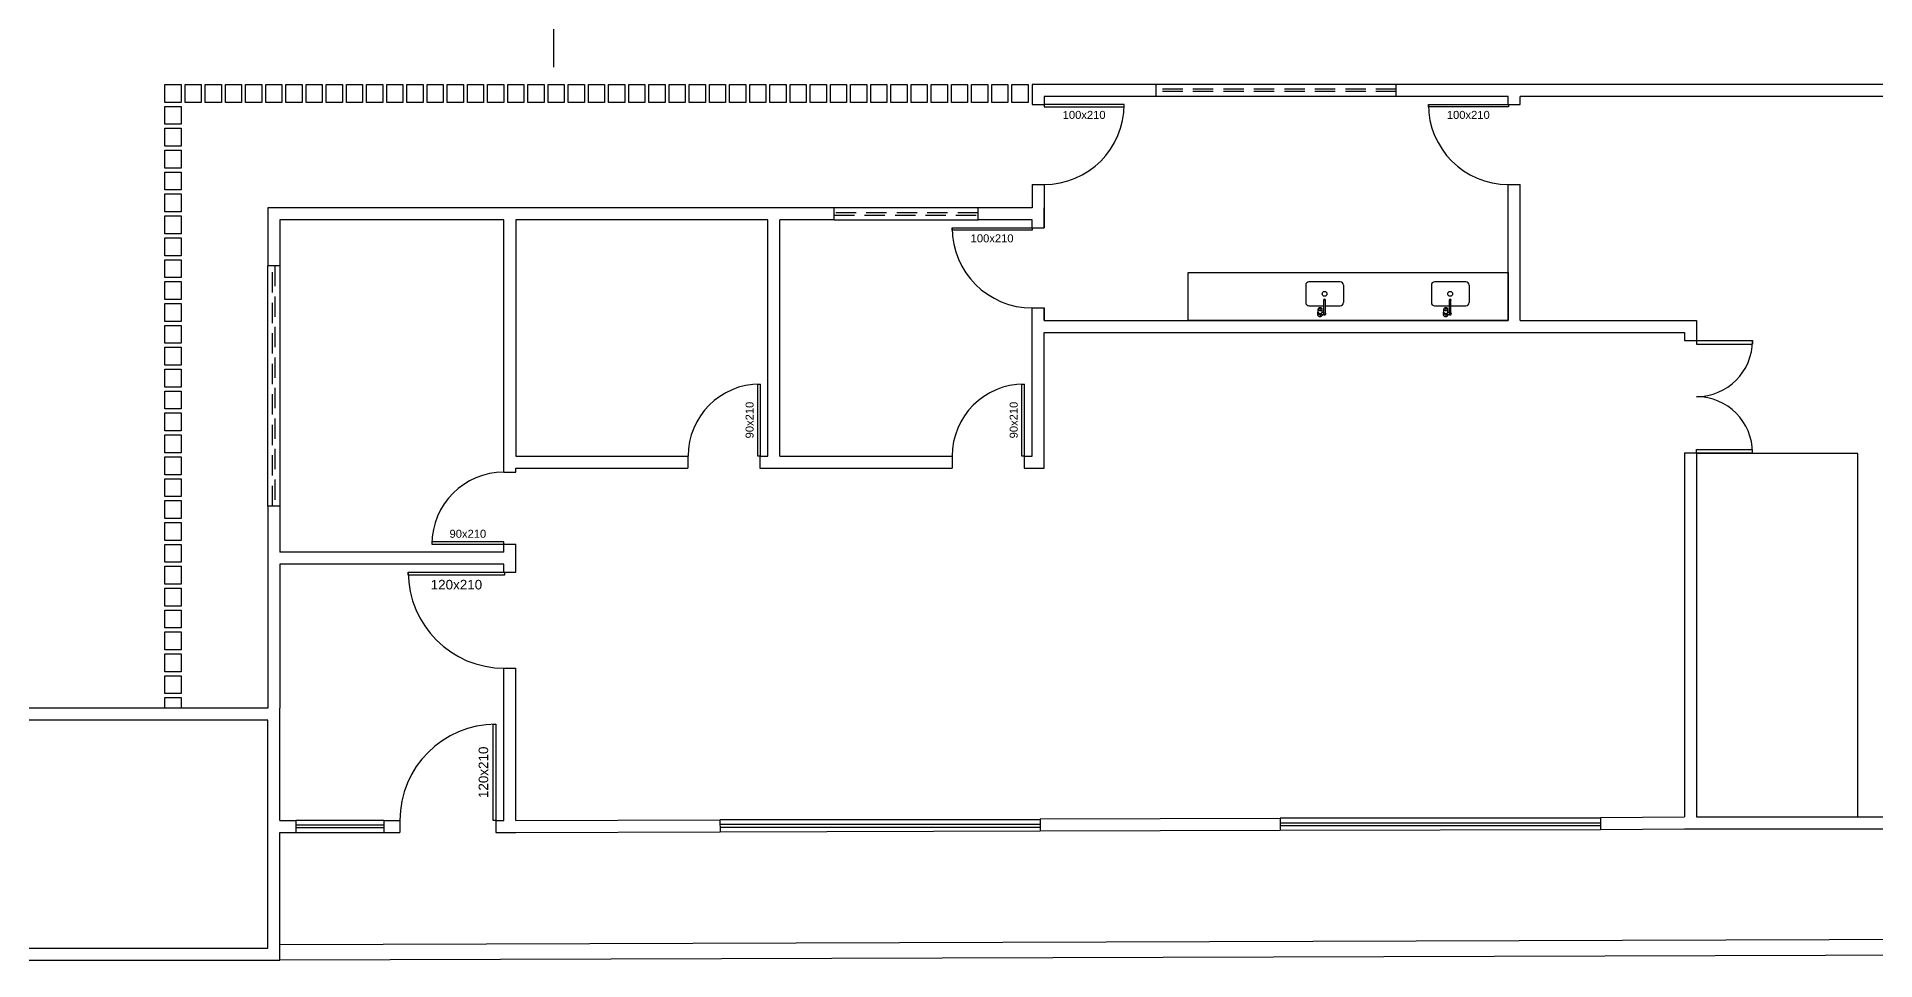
# Model space of a CAD drawing. Header units: centimetres. Extents: x 45464 to 685867, y 12828 to 16690.
# Drawn here: x 676697 to 678994, y 13712 to 14865 of the extents above; entities that cross this region are included whole.
import ezdxf
from ezdxf.enums import TextEntityAlignment as Align

# ---------------------------------------------------------------- set-up
doc = ezdxf.new("R2010")
doc.units = ezdxf.units.CM
doc.header["$LTSCALE"] = 4
doc.linetypes.add('DASHED2', pattern=[9.525, 6.35, -3.175])
doc.linetypes.add('HIDDENX2', pattern=[19.05, 12.7, -6.35])
for name, color, linetype in [('0.1', 1, 'Continuous'), ('0.2', 2, 'Continuous'), ('0.4', 4, 'Continuous'), ('0.6', 6, 'Continuous'), ('001-MOBILIA', 253, 'Continuous'), ('02-CONT', 2, 'Continuous')]:
    doc.layers.add(name, color=color, linetype=linetype)
doc.styles.add('2mm 1-50', font='arial.ttf', dxfattribs={"height": 0.1})

# ---------------------------------------------------------------- blocks, each defined once
blk = doc.blocks.new('1_00e-flat-53-flat-1')
at = {"color": 1}
blk.add_arc((34.1, -62.7), 120, 90, 180, dxfattribs=at)
at = {"layer": '02-CONT'}
blk.add_lwpolyline([(34.1, -62.7), (30.5, -62.7), (30.5, 57.3), (34.1, 57.3)], close=True, dxfattribs=at)
blk = doc.blocks.new('1_00e-flat-52-flat-1')
at = {"color": 1}
blk.add_arc((62.7, 34.1), 120, 180, 270, dxfattribs=at)
at = {"layer": '02-CONT'}
blk.add_lwpolyline([(62.7, 34.1), (62.7, 30.5), (-57.3, 30.5), (-57.3, 34.1)], close=True, dxfattribs=at)
blk = doc.blocks.new('90d-flat-4-flat-1')
at = {"color": 1}
blk.add_arc((84, 2), 90, 90, 180, dxfattribs=at)
at = {"layer": '02-CONT'}
blk.add_lwpolyline([(84, 5), (-6, 5), (-6, 2), (84, 2)], close=True, dxfattribs=at)
blk = doc.blocks.new('90d-flat-3-flat-1')
at = {"color": 1}
blk.add_arc((-2, -84), 90, 90, 180, dxfattribs=at)
at = {"layer": '02-CONT'}
blk.add_lwpolyline([(-5, -84), (-5, 6), (-2, 6), (-2, -84)], close=True, dxfattribs=at)
blk = doc.blocks.new('90d-flat-2-flat-1')
at = {"color": 1}
blk.add_arc((-2, -84), 90, 90, 180, dxfattribs=at)
at = {"layer": '02-CONT'}
blk.add_lwpolyline([(-5, -84), (-5, 6), (-2, 6), (-2, -84)], close=True, dxfattribs=at)
blk = doc.blocks.new('1_00e-flat-51-flat-1')
at = {"color": 1}
blk.add_arc((52.3, 28.4), 100, 180, 270, dxfattribs=at)
at = {"layer": '02-CONT'}
blk.add_lwpolyline([(52.3, 28.4), (52.3, 25.4), (-47.7, 25.4), (-47.7, 28.4)], close=True, dxfattribs=at)
blk = doc.blocks.new('1_00e-flat-50-flat-1')
at = {"color": 1}
blk.add_arc((-52.3, 28.4), 100, 270, 0, dxfattribs=at)
at = {"layer": '02-CONT'}
blk.add_lwpolyline([(-52.3, 28.4), (-52.3, 25.4), (47.7, 25.4), (47.7, 28.4)], close=True, dxfattribs=at)
blk = doc.blocks.new('1_00e-flat-49-flat-1')
at = {"color": 1}
blk.add_arc((52.3, 28.4), 100, 180, 270, dxfattribs=at)
at = {"layer": '02-CONT'}
blk.add_lwpolyline([(52.3, 28.4), (52.3, 25.4), (-47.7, 25.4), (-47.7, 28.4)], close=True, dxfattribs=at)
blk = doc.blocks.new('1_00-flat-6-flat-1')
at = {"color": 1}
for centre, start, end in [((82.7, -40.8), 270, 0), ((82.7, -180.8), 0, 90)]:
    blk.add_arc(centre, 70, start, end, dxfattribs=at)
at = {"layer": '02-CONT'}
for p, q in [((82.7, -40.8), (152.7, -40.8)), ((82.7, -40.8), (82.7, -45)), ((82.7, -45), (152.7, -45)), ((152.7, -40.8), (152.7, -45)), ((82.7, -180.8), (82.7, -176.6)), ((82.7, -176.6), (152.7, -176.6)), ((82.7, -180.8), (152.7, -180.8)), ((152.7, -180.8), (152.7, -176.6))]:
    blk.add_line(p, q, dxfattribs=at)
blk = doc.blocks.new('BOJO-flat-3-flat-1')
at = {"layer": '001-MOBILIA'}
for p, q in [((-187303.6, 106223.4), (-187303.6, 106201.4)), ((-187260.6, 106227.4), (-187299.6, 106227.4)), ((-187256.6, 106223.4), (-187256.6, 106201.4)), ((-187299.6, 106197.4), (-187281.1, 106197.4)), ((-187281.1, 106187.5), (-187281.1, 106204.5)), ((-187279.1, 106187.5), (-187279.1, 106204.5)), ((-187279.1, 106197.4), (-187260.6, 106197.4)), ((-187288.1, 106189.5), (-187288.1, 106193.3)), ((-187287.3, 106187.5), (-187287.3, 106188.2)), ((-187280.1, 106186), (-187284.4, 106186)), ((-187283.8, 106187.5), (-187283.8, 106188.2)), ((-187281.1, 106189), (-187283.2, 106189)), ((-187283.1, 106189.5), (-187283.1, 106193.3))]:
    blk.add_line(p, q, dxfattribs=at)
blk.add_circle((-187280.1, 106212.4), 3, dxfattribs=at)
for centre, radius, start, end in [((-187299.6, 106223.4), 4, 90, 180), ((-187260.6, 106223.4), 4, 0, 90), ((-187299.6, 106201.4), 4, 180, 270), ((-187280.1, 106204.5), 1.25, 323.1301, 216.8699), ((-187280.1, 106204.5), 1, 0.0001, 180.0001), ((-187260.6, 106201.4), 4, 270, 0), ((-187285.6, 106187.5), 3.5, 135.5847, 334.6231), ((-187286.8, 106193.3), 1.27, 149.6388, 180), ((-187286.8, 106193.3), 1.27, 180, 210.3612), ((-187286.8, 106189.5), 1.27, 180, 210.3612), ((-187286.2, 106192.9), 1.95, 125.2644, 149.6388), ((-187286.2, 106193.6), 1.95, 210.3612, 234.7356), ((-187286.2, 106189.8), 1.95, 210.3612, 234.7356), ((-187285.8, 106192.4), 2.62, 106.3249, 125.2644), ((-187285.8, 106194.2), 2.62, 234.7356, 253.6751), ((-187285.8, 106190.4), 2.62, 234.7356, 253.6751), ((-187285.6, 106187.5), 1.75, 180, 294.62), ((-187285.6, 106191.5), 3.52, 90, 106.3249), ((-187285.6, 106195), 3.52, 253.6751, 270), ((-187285.6, 106191.3), 3.52, 253.6751, 270), ((-187285.8, 106193.9), 0.586, 125.2644, 149.6388), ((-187285.9, 106194), 0.381, 149.6388, 180), ((-187285.9, 106194), 0.381, 180, 210.3612), ((-187285.8, 106194.1), 0.586, 210.3612, 234.7356), ((-187285.6, 106193.7), 0.787, 106.3249, 125.2644), ((-187285.6, 106194.3), 0.787, 234.7356, 253.6751), ((-187285.6, 106193.5), 1.06, 90, 106.3249), ((-187285.6, 106194.5), 1.06, 253.6751, 270), ((-187285.6, 106191.5), 3.52, 73.6751, 90), ((-187285.6, 106193.5), 1.06, 73.6751, 90), ((-187285.6, 106194.5), 1.06, 270, 286.3249), ((-187285.6, 106195), 3.52, 270, 286.3249), ((-187285.6, 106191.3), 3.52, 270, 286.3249), ((-187285.5, 106193.7), 0.787, 54.7356, 73.6751), ((-187285.5, 106194.3), 0.787, 286.3249, 305.2644), ((-187285.4, 106193.9), 0.586, 30.3612, 54.7356), ((-187285.4, 106194.1), 0.586, 305.2644, 329.6388), ((-187285.2, 106194), 0.381, 0, 30.3612), ((-187285.2, 106194), 0.381, 329.6388, 0), ((-187284.4, 106185), 1, 90, 114.62), ((-187285.6, 106187.5), 1.75, 301.0027, 0), ((-187285.3, 106192.4), 2.62, 54.7356, 73.6751), ((-187285.3, 106194.2), 2.62, 286.3249, 305.2644), ((-187285.3, 106190.4), 2.62, 286.3249, 305.2644), ((-187284.9, 106192.9), 1.95, 30.3612, 54.7356), ((-187284.9, 106193.6), 1.95, 305.2644, 329.6388), ((-187284.9, 106189.8), 1.95, 305.2644, 329.6388), ((-187284.3, 106193.3), 1.27, 0, 30.3612), ((-187284.3, 106193.3), 1.27, 329.6388, 0), ((-187284.3, 106189.5), 1.27, 329.6388, 0), ((-187285.6, 106187.5), 3.5, 25.3769, 44.4153), ((-187280.1, 106187.5), 1.5, 131.8103, 48.1897), ((-187280.1, 106187.5), 1, 180.0002, 0.0002)]:
    blk.add_arc(centre, radius, start, end, dxfattribs=at)
blk = doc.blocks.new('BOJO-flat-2-flat-1')
at = {"layer": '001-MOBILIA'}
for p, q in [((-187303.6, 106223.4), (-187303.6, 106201.4)), ((-187260.6, 106227.4), (-187299.6, 106227.4)), ((-187256.6, 106223.4), (-187256.6, 106201.4)), ((-187299.6, 106197.4), (-187281.1, 106197.4)), ((-187281.1, 106187.5), (-187281.1, 106204.5)), ((-187279.1, 106187.5), (-187279.1, 106204.5)), ((-187279.1, 106197.4), (-187260.6, 106197.4)), ((-187288.1, 106189.5), (-187288.1, 106193.3)), ((-187287.3, 106187.5), (-187287.3, 106188.2)), ((-187280.1, 106186), (-187284.4, 106186)), ((-187283.8, 106187.5), (-187283.8, 106188.2)), ((-187281.1, 106189), (-187283.2, 106189)), ((-187283.1, 106189.5), (-187283.1, 106193.3))]:
    blk.add_line(p, q, dxfattribs=at)
blk.add_circle((-187280.1, 106212.4), 3, dxfattribs=at)
for centre, radius, start, end in [((-187299.6, 106223.4), 4, 90, 180), ((-187260.6, 106223.4), 4, 0, 90), ((-187299.6, 106201.4), 4, 180, 270), ((-187280.1, 106204.5), 1.25, 323.1301, 216.8699), ((-187280.1, 106204.5), 1, 0.0001, 180.0001), ((-187260.6, 106201.4), 4, 270, 0), ((-187285.6, 106187.5), 3.5, 135.5847, 334.6231), ((-187286.8, 106193.3), 1.27, 149.6388, 180), ((-187286.8, 106193.3), 1.27, 180, 210.3612), ((-187286.8, 106189.5), 1.27, 180, 210.3612), ((-187286.2, 106192.9), 1.95, 125.2644, 149.6388), ((-187286.2, 106193.6), 1.95, 210.3612, 234.7356), ((-187286.2, 106189.8), 1.95, 210.3612, 234.7356), ((-187285.8, 106192.4), 2.62, 106.3249, 125.2644), ((-187285.8, 106194.2), 2.62, 234.7356, 253.6751), ((-187285.8, 106190.4), 2.62, 234.7356, 253.6751), ((-187285.6, 106187.5), 1.75, 180, 294.62), ((-187285.6, 106191.5), 3.52, 90, 106.3249), ((-187285.6, 106195), 3.52, 253.6751, 270), ((-187285.6, 106191.3), 3.52, 253.6751, 270), ((-187285.8, 106193.9), 0.586, 125.2644, 149.6388), ((-187285.9, 106194), 0.381, 149.6388, 180), ((-187285.9, 106194), 0.381, 180, 210.3612), ((-187285.8, 106194.1), 0.586, 210.3612, 234.7356), ((-187285.6, 106193.7), 0.787, 106.3249, 125.2644), ((-187285.6, 106194.3), 0.787, 234.7356, 253.6751), ((-187285.6, 106193.5), 1.06, 90, 106.3249), ((-187285.6, 106194.5), 1.06, 253.6751, 270), ((-187285.6, 106191.5), 3.52, 73.6751, 90), ((-187285.6, 106193.5), 1.06, 73.6751, 90), ((-187285.6, 106194.5), 1.06, 270, 286.3249), ((-187285.6, 106195), 3.52, 270, 286.3249), ((-187285.6, 106191.3), 3.52, 270, 286.3249), ((-187285.5, 106193.7), 0.787, 54.7356, 73.6751), ((-187285.5, 106194.3), 0.787, 286.3249, 305.2644), ((-187285.4, 106193.9), 0.586, 30.3612, 54.7356), ((-187285.4, 106194.1), 0.586, 305.2644, 329.6388), ((-187285.2, 106194), 0.381, 0, 30.3612), ((-187285.2, 106194), 0.381, 329.6388, 0), ((-187284.4, 106185), 1, 90, 114.62), ((-187285.6, 106187.5), 1.75, 301.0027, 0), ((-187285.3, 106192.4), 2.62, 54.7356, 73.6751), ((-187285.3, 106194.2), 2.62, 286.3249, 305.2644), ((-187285.3, 106190.4), 2.62, 286.3249, 305.2644), ((-187284.9, 106192.9), 1.95, 30.3612, 54.7356), ((-187284.9, 106193.6), 1.95, 305.2644, 329.6388), ((-187284.9, 106189.8), 1.95, 305.2644, 329.6388), ((-187284.3, 106193.3), 1.27, 0, 30.3612), ((-187284.3, 106193.3), 1.27, 329.6388, 0), ((-187284.3, 106189.5), 1.27, 329.6388, 0), ((-187285.6, 106187.5), 3.5, 25.3769, 44.4153), ((-187280.1, 106187.5), 1.5, 131.8103, 48.1897), ((-187280.1, 106187.5), 1, 180.0002, 0.0002)]:
    blk.add_arc(centre, radius, start, end, dxfattribs=at)

msp = doc.modelspace()

# ---------------------------------------------------------------- linework, layer by layer
at = {"layer": '0.1', "linetype": 'HIDDENX2'}
msp.add_line((677342.4, 15335.4), (677342.4, 14805.9), dxfattribs=at)
at = {"layer": '0.1', "linetype": 'DASHED2'}
for p, q in [((677873.1, 14645.7), (677693.1, 14645.7)), ((677693.1, 14642.7), (677873.1, 14642.7)), ((676991.6, 14279.2), (676991.6, 14579.2)), ((676994.6, 14579.2), (676994.6, 14279.2))]:
    msp.add_line(p, q, dxfattribs=at)
for points in [[(678395.6, 14799.9), (678095.6, 14799.9)], [(678395.6, 14796.9), (678095.6, 14796.9)]]:
    msp.add_lwpolyline(points, dxfattribs=at)
at = {"layer": '0.2'}
for p, q in [((677130.6, 13886.7), (677020.6, 13886.7)), ((677130.6, 13880.7), (677020.6, 13880.7)), ((677020.6, 13877.7), (677130.6, 13877.7)), ((677950.6, 13887.4), (677550.7, 13887.4)), ((677950.7, 13881.4), (677550.7, 13881.4)), ((677550.7, 13878.4), (677950.7, 13878.4)), ((678650.6, 13889.3), (678250.7, 13889.3)), ((678650.7, 13883.3), (678250.7, 13883.3)), ((678250.7, 13880.3), (678650.7, 13880.3)), ((678250.7, 13874.3), (678650.7, 13875.1)), ((677020.6, 13871.7), (677130.6, 13871.7)), ((677550.7, 13872.4), (677950.7, 13873.5))]:
    msp.add_line(p, q, dxfattribs=at)
msp.add_lwpolyline([(678135.6, 14570.9), (678535.6, 14570.9), (678535.6, 14510.9), (678135.6, 14510.9)], close=True, dxfattribs=at)
at = {"layer": '0.4'}
for points in [[(681001.4, 13744.1), (677000.7, 13731.4)], [(681001.4, 13724.1), (677000.7, 13712)]]:
    msp.add_lwpolyline(points, dxfattribs=at)
at = {"layer": '0.6'}
for p, q in [((678095.6, 14790.9), (678095.6, 14805.9)), ((678395.6, 14790.9), (678395.6, 14805.9)), ((678905.7, 14805.9), (678550.6, 14805.9)), ((677940.6, 14780.9), (677955.6, 14780.9)), ((678535.6, 14780.9), (678550.6, 14780.9)), ((678905.7, 14790.9), (678550.6, 14790.9)), ((677940.6, 14680.9), (677955.6, 14680.9)), ((678535.6, 14680.9), (678550.6, 14680.9)), ((677693.1, 14636.7), (677693.1, 14651.7)), ((677873.1, 14651.7), (677693.1, 14651.7)), ((677693.1, 14636.7), (677873.1, 14636.7)), ((677873.1, 14636.7), (677873.1, 14651.7)), ((677940.6, 14626.7), (677955.6, 14626.7)), ((677000.6, 14579.2), (676985.6, 14579.2)), ((676985.6, 14279.2), (676985.6, 14579.2)), ((677000.6, 14579.2), (677000.6, 14279.2)), ((677940.6, 14526.7), (677955.6, 14526.7)), ((678755.7, 14485.9), (678770.7, 14485.9)), ((677510.6, 14341.7), (677510.6, 14326.7)), ((677600.6, 14341.7), (677600.6, 14326.7)), ((677840.6, 14341.7), (677840.6, 14326.7)), ((677930.6, 14341.7), (677930.6, 14326.7)), ((678755.7, 14345.9), (678770.7, 14345.9)), ((677280.6, 14321.7), (677295.6, 14321.7)), ((677000.6, 14279.2), (676985.6, 14279.2)), ((677280.6, 14231.7), (677295.6, 14231.7)), ((677280.6, 14196.7), (677295.6, 14196.7)), ((677280.6, 14076.7), (677295.6, 14076.7)), ((677020.6, 13886.7), (677020.6, 13871.7)), ((677130.6, 13886.7), (677130.6, 13871.7)), ((677150.6, 13886.7), (677150.6, 13871.7)), ((677270.6, 13886.7), (677270.6, 13871.7)), ((677550.6, 13887.4), (677550.7, 13872.4)), ((677950.6, 13888.5), (677950.7, 13873.5)), ((678250.6, 13889.3), (678250.7, 13874.3)), ((678650.6, 13890.4), (678650.7, 13875.4))]:
    msp.add_line(p, q, dxfattribs=at)
for points in [[(676857, 14805.9), (676877.2, 14805.9), (676877.2, 14783.5), (676857, 14783.5)], [(676882.2, 14805.9), (676902.4, 14805.9), (676902.4, 14783.5), (676882.2, 14783.5)], [(676907.4, 14805.9), (676927.6, 14805.9), (676927.6, 14783.5), (676907.4, 14783.5)], [(676932.6, 14805.9), (676952.8, 14805.9), (676952.8, 14783.5), (676932.6, 14783.5)], [(676957.8, 14805.9), (676978, 14805.9), (676978, 14783.5), (676957.8, 14783.5)], [(676983, 14805.9), (677003.2, 14805.9), (677003.2, 14783.5), (676983, 14783.5)], [(677008.2, 14805.9), (677028.4, 14805.9), (677028.4, 14783.5), (677008.2, 14783.5)], [(677033.4, 14805.9), (677053.6, 14805.9), (677053.6, 14783.5), (677033.4, 14783.5)], [(677058.6, 14805.9), (677078.8, 14805.9), (677078.8, 14783.5), (677058.6, 14783.5)], [(677083.8, 14805.9), (677104, 14805.9), (677104, 14783.5), (677083.8, 14783.5)], [(677109, 14805.9), (677129.2, 14805.9), (677129.2, 14783.5), (677109, 14783.5)], [(677134.2, 14805.9), (677154.4, 14805.9), (677154.4, 14783.5), (677134.2, 14783.5)], [(677159.4, 14805.9), (677179.6, 14805.9), (677179.6, 14783.5), (677159.4, 14783.5)], [(677184.6, 14805.9), (677204.8, 14805.9), (677204.8, 14783.5), (677184.6, 14783.5)], [(677209.8, 14805.9), (677230, 14805.9), (677230, 14783.5), (677209.8, 14783.5)], [(677235, 14805.9), (677255.2, 14805.9), (677255.2, 14783.5), (677235, 14783.5)], [(677260.2, 14805.9), (677280.4, 14805.9), (677280.4, 14783.5), (677260.2, 14783.5)], [(677285.4, 14805.9), (677305.6, 14805.9), (677305.6, 14783.5), (677285.4, 14783.5)], [(677310.6, 14805.9), (677330.8, 14805.9), (677330.8, 14783.5), (677310.6, 14783.5)], [(677335.8, 14805.9), (677356, 14805.9), (677356, 14783.5), (677335.8, 14783.5)], [(677361, 14805.9), (677381.2, 14805.9), (677381.2, 14783.5), (677361, 14783.5)], [(677386.2, 14805.9), (677406.4, 14805.9), (677406.4, 14783.5), (677386.2, 14783.5)], [(677411.4, 14805.9), (677431.6, 14805.9), (677431.6, 14783.5), (677411.4, 14783.5)], [(677436.6, 14805.9), (677456.8, 14805.9), (677456.8, 14783.5), (677436.6, 14783.5)], [(677461.8, 14805.9), (677482, 14805.9), (677482, 14783.5), (677461.8, 14783.5)], [(677487, 14805.9), (677507.2, 14805.9), (677507.2, 14783.5), (677487, 14783.5)], [(677512.2, 14805.9), (677532.4, 14805.9), (677532.4, 14783.5), (677512.2, 14783.5)], [(677537.4, 14805.9), (677557.6, 14805.9), (677557.6, 14783.5), (677537.4, 14783.5)], [(677562.6, 14805.9), (677582.8, 14805.9), (677582.8, 14783.5), (677562.6, 14783.5)], [(677587.8, 14805.9), (677608, 14805.9), (677608, 14783.5), (677587.8, 14783.5)], [(677613, 14805.9), (677633.2, 14805.9), (677633.2, 14783.5), (677613, 14783.5)], [(677638.2, 14805.9), (677658.4, 14805.9), (677658.4, 14783.5), (677638.2, 14783.5)], [(677663.4, 14805.9), (677683.6, 14805.9), (677683.6, 14783.5), (677663.4, 14783.5)], [(677688.6, 14805.9), (677708.8, 14805.9), (677708.8, 14783.5), (677688.6, 14783.5)], [(677713.8, 14805.9), (677734, 14805.9), (677734, 14783.5), (677713.8, 14783.5)], [(677739, 14805.9), (677759.2, 14805.9), (677759.2, 14783.5), (677739, 14783.5)], [(677764.2, 14805.9), (677784.4, 14805.9), (677784.4, 14783.5), (677764.2, 14783.5)], [(677789.4, 14805.9), (677809.6, 14805.9), (677809.6, 14783.5), (677789.4, 14783.5)], [(677814.6, 14805.9), (677834.8, 14805.9), (677834.8, 14783.5), (677814.6, 14783.5)], [(677839.8, 14805.9), (677860, 14805.9), (677860, 14783.5), (677839.8, 14783.5)], [(677865, 14805.9), (677885.2, 14805.9), (677885.2, 14783.5), (677865, 14783.5)], [(677890.2, 14805.9), (677910.4, 14805.9), (677910.4, 14783.5), (677890.2, 14783.5)], [(677915.4, 14805.9), (677935.6, 14805.9), (677935.6, 14783.5), (677915.4, 14783.5)], [(676857, 14778.5), (676877.2, 14778.5), (676877.2, 14756.2), (676857, 14756.2)], [(676857, 14751.2), (676877.2, 14751.2), (676877.2, 14728.8), (676857, 14728.8)], [(676857, 14723.8), (676877.2, 14723.8), (676877.2, 14701.5), (676857, 14701.5)], [(676857, 14696.5), (676877.2, 14696.5), (676877.2, 14674.1), (676857, 14674.1)], [(676857, 14669.1), (676877.2, 14669.1), (676877.2, 14646.8), (676857, 14646.8)], [(676857, 14641.8), (676877.2, 14641.8), (676877.2, 14619.4), (676857, 14619.4)], [(676857, 14614.4), (676877.2, 14614.4), (676877.2, 14592), (676857, 14592)], [(676857, 14587), (676877.2, 14587), (676877.2, 14564.7), (676857, 14564.7)], [(676857, 14559.7), (676877.2, 14559.7), (676877.2, 14537.3), (676857, 14537.3)], [(676857, 14532.3), (676877.2, 14532.3), (676877.2, 14510), (676857, 14510)], [(676857, 14505), (676877.2, 14505), (676877.2, 14482.6), (676857, 14482.6)], [(676857, 14477.6), (676877.2, 14477.6), (676877.2, 14455.3), (676857, 14455.3)], [(676857, 14450.3), (676877.2, 14450.3), (676877.2, 14427.9), (676857, 14427.9)], [(676857, 14422.9), (676877.2, 14422.9), (676877.2, 14400.6), (676857, 14400.6)], [(676857, 14395.6), (676877.2, 14395.6), (676877.2, 14373.2), (676857, 14373.2)], [(676857, 14368.2), (676877.2, 14368.2), (676877.2, 14345.9), (676857, 14345.9)], [(676857, 14340.9), (676877.2, 14340.9), (676877.2, 14318.5), (676857, 14318.5)], [(678770.7, 13891.1), (678972.5, 13891.1), (678972.5, 14344.9), (678770.7, 14344.9)], [(676857, 14313.5), (676877.2, 14313.5), (676877.2, 14291.1), (676857, 14291.1)], [(676857, 14286.1), (676877.2, 14286.1), (676877.2, 14263.8), (676857, 14263.8)], [(676857, 14258.8), (676877.2, 14258.8), (676877.2, 14236.4), (676857, 14236.4)], [(676857, 14231.4), (676877.2, 14231.4), (676877.2, 14209.1), (676857, 14209.1)], [(676857, 14204.1), (676877.2, 14204.1), (676877.2, 14181.7), (676857, 14181.7)], [(676857, 14176.7), (676877.2, 14176.7), (676877.2, 14154.4), (676857, 14154.4)], [(676857, 14149.4), (676877.2, 14149.4), (676877.2, 14127), (676857, 14127)], [(676857, 14122), (676877.2, 14122), (676877.2, 14099.7), (676857, 14099.7)], [(676857, 14094.7), (676877.2, 14094.7), (676877.2, 14072.3), (676857, 14072.3)], [(676857, 14067.3), (676877.2, 14067.3), (676877.2, 14045), (676857, 14045)], [(676600.7, 13727), (676985.7, 13727), (676985.7, 14012), (676600.7, 14012)]]:
    msp.add_lwpolyline(points, close=True, dxfattribs=at)
for points in [[(678550.6, 14805.9), (677940.6, 14805.9), (677940.6, 14780.9)], [(679130.7, 14805.9), (678905.7, 14805.9)], [(678535.6, 14780.9), (678535.6, 14790.9), (677955.6, 14790.9), (677955.6, 14780.9)], [(678550.6, 14780.9), (678550.6, 14790.9)], [(679130.7, 14790.9), (678905.7, 14790.9)], [(677940.6, 14680.9), (677940.6, 14651.7)], [(677955.6, 14680.9), (677955.6, 14626.7)], [(677955.6, 14526.7), (677955.6, 14510.9), (678535.6, 14510.9), (678535.6, 14680.9)], [(678550.6, 14510.9), (678550.6, 14680.9)], [(677295.6, 14651.7), (676985.6, 14651.7), (676985.6, 14579.2)], [(677280.6, 14321.7), (677280.6, 14636.7), (677000.6, 14636.7), (677000.6, 14579.2)], [(677625.6, 14651.7), (677280.6, 14651.7)], [(677600.6, 14341.7), (677610.6, 14341.7), (677610.6, 14636.7), (677295.6, 14636.7), (677295.6, 14341.7), (677510.6, 14341.7)], [(677693.1, 14651.7), (677610.6, 14651.7)], [(677625.6, 14341.7), (677625.6, 14636.7)], [(677693.1, 14636.7), (677625.6, 14636.7)], [(677940.6, 14651.7), (677873.1, 14651.7)], [(677940.6, 14626.7), (677940.6, 14636.7), (677873.1, 14636.7)], [(677955.6, 14626.7), (677955.6, 14651.7)], [(677930.6, 14341.7), (677940.6, 14341.7), (677940.6, 14526.7)], [(677955.6, 14510.9), (677955.6, 14526.7)], [(677930.6, 14326.7), (677955.6, 14326.7), (677955.6, 14495.9)], [(677955.6, 14495.9), (678550.6, 14495.9)], [(678550.6, 14510.9), (678770.7, 14510.9)], [(678550.6, 14495.9), (678755.7, 14495.9)], [(678755.7, 14495.9), (678755.7, 14485.9)], [(678770.7, 14510.9), (678770.7, 14485.9)], [(677625.6, 14341.7), (677840.6, 14341.7)], [(678755.7, 14345.9), (678755.7, 13891.1)], [(678770.7, 14345.9), (678770.7, 13891.1), (679015.7, 13891.1)], [(677295.6, 14321.7), (677295.6, 14326.7)], [(677295.6, 14326.7), (677510.6, 14326.7)], [(677600.6, 14326.7), (677625.6, 14326.7)], [(677610.6, 14326.7), (677840.6, 14326.7)], [(676985.6, 14279.2), (676985.6, 14221.7), (676985.6, 14027)], [(677000.6, 14279.2), (677000.6, 14221.7)], [(677280.6, 14221.7), (677000.6, 14221.7)], [(677280.6, 14221.7), (677280.6, 14231.7)], [(677295.6, 14206.7), (677295.6, 14231.7)], [(677295.6, 14196.7), (677295.6, 14221.7)], [(677280.6, 14196.7), (677280.6, 14206.7), (677000.6, 14206.7), (677000.6, 14027)], [(677270.6, 13886.7), (677280.6, 13886.7), (677280.6, 14076.7)], [(677295.6, 13886.7), (677295.6, 14076.7)], [(676857, 14027), (676857, 14040), (676877.2, 14040), (676877.2, 14027)], [(676985.6, 14027), (676585.7, 14027), (676585.7, 13712), (677000.7, 13712), (677000.7, 13871.7)], [(677000.7, 13886.7), (677000.7, 14027), (677000.6, 14027)], [(677000.6, 13886.7), (677020.6, 13886.7)], [(677130.6, 13886.7), (677150.6, 13886.7)], [(677295.6, 13886.7), (677550.6, 13887.4)], [(677950.6, 13888.5), (678250.6, 13889.3)], [(678650.6, 13890.4), (678755.7, 13891.1)], [(678650.7, 13875.4), (678755.7, 13876.1)], [(678755.7, 13876.1), (679015.7, 13876.1)], [(676985.6, 13871.7), (676985.7, 13871.7)], [(677000.7, 13871.7), (677020.6, 13871.7)], [(677130.6, 13871.7), (677150.6, 13871.7)], [(677270.6, 13871.7), (677295.6, 13871.7)], [(677295.6, 13871.7), (677550.7, 13872.4)], [(677950.7, 13873.5), (678250.7, 13874.3)]]:
    msp.add_lwpolyline(points, dxfattribs=at)

# ---------------------------------------------------------------- block references
for name, p in [('1_00e-flat-50-flat-1', (678007.9, 14752.5)), ('1_00e-flat-49-flat-1', (678483.4, 14752.5)), ('1_00e-flat-51-flat-1', (677888.4, 14598.3)), ('BOJO-flat-2-flat-1', (865586.1, -91668)), ('BOJO-flat-3-flat-1', (865743.1, -91668)), ('1_00-flat-6-flat-1', (678688, 14526.7)), ('90d-flat-3-flat-1', (677602.7, 14425.7)), ('90d-flat-2-flat-1', (677932.7, 14425.7)), ('90d-flat-4-flat-1', (677196.7, 14229.7)), ('1_00e-flat-52-flat-1', (677218.5, 14162.6)), ('1_00e-flat-53-flat-1', (677236.6, 13949.4))]:
    msp.add_blockref(name, p, dxfattribs=at)

# ---------------------------------------------------------------- texts
at = {"layer": '02-CONT', "style": '2mm 1-50'}
for s, height, p in [('100x210', 10, (678005.6, 14767.9)), ('100x210', 10, (678485.6, 14767.9)), ('100x210', 10, (677890.6, 14613.7)), ('90x210', 10, (677235.6, 14244.7)), ('120x210', 12, (677221.3, 14181.1))]:
    msp.add_text(s, height=height, dxfattribs=at).set_placement(p, align=Align.MIDDLE_CENTER)
for s, height, p in [('90x210', 10, (677587.6, 14386.7)), ('90x210', 10, (677917.6, 14386.7)), ('120x210', 12, (677255, 13946.7))]:
    msp.add_text(s, height=height, rotation=90, dxfattribs=at).set_placement(p, align=Align.MIDDLE_CENTER)

doc.saveas('drawing.dxf')
